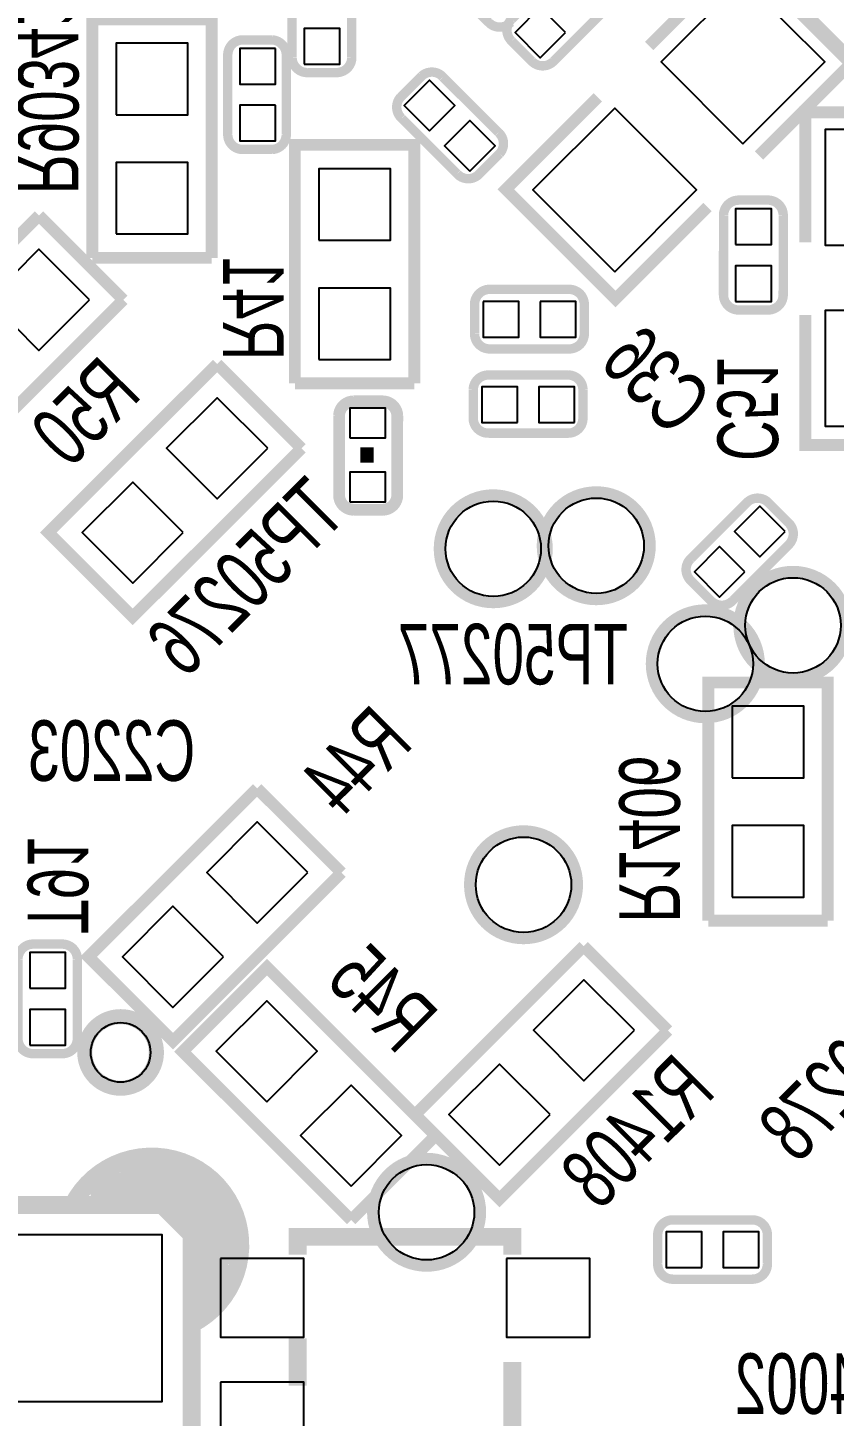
# Model space of a CAD drawing. Extents: x -74 to 86, y -67 to 30.
# Drawn here: x -8.4 to -1.64, y -25.49 to -13.84 of the extents above; entities that cross this region are included whole.
import ezdxf

# ---------------------------------------------------------------- set-up
doc = ezdxf.new("R2010")
doc.units = 0
for name, color, linetype in [('PG_SILKSCREEN_BOTTOM', 6, 'CONTINUOUS'), ('PIN_SOLDERMASK_BOTTOM', 7, 'CONTINUOUS'), ('RD_SILKSCREEN_BOTTOM', 8, 'CONTINUOUS')]:
    doc.layers.add(name, color=color, linetype=linetype)

msp = doc.modelspace()

# ---------------------------------------------------------------- linework, layer by layer
at = {"layer": 'PG_SILKSCREEN_BOTTOM'}
for points, const_width in [([(-3.1877, -13.992352), (-2.417064, -13.221716), (-1.497584, -14.14145), (-2.267966, -14.911832)], 0.09906), ([(-1.113282, -14.486636), (-2.17297, -13.426948)], 0.09906), ([(-7.856982, -15.77086), (-7.856982, -13.76934), (-6.856222, -13.76934), (-6.856222, -15.77086)], 0.09906), ([(-6.350508, -13.941552), (-6.599428, -13.941552)], 0.07874), ([(-6.052312, -14.215872), (-5.811266, -14.215872)], 0.07874), ([(-3.618738, -14.42339), (-4.390898, -15.19555), (-3.471418, -16.115284), (-2.699004, -15.34287)], 0.09906), ([(-1.878584, -15.639288), (-1.878584, -14.549628), (-0.578104, -14.549628), (-0.578104, -15.639288)], 0.09906), ([(-6.158484, -16.823944), (-6.158484, -14.822424), (-5.157724, -14.822424), (-5.157724, -16.823944)], 0.09906), ([(-4.618736, -15.07236), (-4.442714, -14.896338)], 0.07874), ([(-7.59714, -16.122904), (-9.012428, -17.538192), (-9.720072, -16.830548), (-8.304784, -15.41526)], 0.09906), ([(-8.304784, -15.41526), (-7.59714, -16.122904)], 0.09906), ([(-6.856222, -15.77086), (-7.856982, -15.77086)], 0.09906), ([(-4.652264, -16.164306), (-4.65201, -16.405352)], 0.07874), ([(-2.435606, -16.208248), (-2.194306, -16.208248)], 0.07874), ([(-1.878584, -16.248888), (-1.878584, -17.341088), (-0.578104, -17.341088), (-0.578104, -16.248888)], 0.09906), ([(-6.103112, -17.368266), (-7.5184, -18.783554), (-8.226044, -18.07591), (-6.810756, -16.660622)], 0.09906), ([(-6.810756, -16.660622), (-6.103112, -17.368266)], 0.09906), ([(-5.157724, -16.823944), (-6.158484, -16.823944)], 0.09906), ([(-3.74396, -17.12214), (-3.74396, -16.87322)], 0.07874), ([(-5.610606, -17.424654), (-5.498846, -17.424654)], 0.12954), ([(-2.0193, -17.994884), (-2.187956, -17.826228)], 0.07874), ([(-5.668772, -17.884394), (-5.420106, -17.884394)], 0.09906), ([(-2.692146, -21.33219), (-2.692146, -19.33321), (-1.691386, -19.33321), (-1.691386, -21.33219)], 0.09906), ([(-5.76834, -20.930108), (-7.181596, -22.343618), (-7.88924, -21.635974), (-6.475984, -20.222464)], 0.09906), ([(-6.475984, -20.222464), (-5.76834, -20.930108)], 0.09906), ([(-1.691386, -21.33219), (-2.692146, -21.33219)], 0.09906), ([(-3.029712, -22.253956), (-4.443222, -23.667466), (-5.150866, -22.959822), (-3.737356, -21.546312)], 0.09906), ([(-3.737356, -21.546312), (-3.029712, -22.253956)], 0.09906), ([(-5.687568, -23.84425), (-7.100824, -22.43074), (-6.39318, -21.723096), (-4.979924, -23.136606)], 0.09906), ([(-8.350758, -22.448774), (-8.111998, -22.448774)], 0.07874), ([(-4.979924, -23.136606), (-5.687568, -23.84425)], 0.09906), ([(-7.422134, -23.317454), (-6.622034, -24.117554)], 0.14986), ([(-7.122414, -23.416514), (-7.622794, -23.416514)], 0.14986), ([(-7.521194, -23.416514), (-6.721094, -24.216614)], 0.14986), ([(-7.142734, -23.388574), (-6.721094, -23.817834)], 0.14986), ([(-7.442454, -23.518114), (-7.823454, -23.518114)], 0.14986), ([(-6.921754, -24.048974), (-7.442454, -23.518114)], 0.14986), ([(-7.272274, -23.718774), (-11.021314, -23.718774)], 0.14986), ([(-8.021574, -23.718774), (-7.272274, -23.718774)], 0.14986), ([(-7.871714, -23.617174), (-7.323074, -23.617174)], 0.14986), ([(-7.272274, -23.718774), (-7.023354, -23.967694)], 0.14986), ([(-7.023354, -23.967694), (-7.272274, -23.718774)], 0.14986), ([(-6.721094, -23.817834), (-6.721094, -24.216614)], 0.14986), ([(-7.023354, -23.967694), (-7.023354, -24.716994)], 0.14986), ([(-7.023354, -27.716734), (-7.023354, -23.967694)], 0.14986), ([(-6.921754, -24.518874), (-6.921754, -24.048974)], 0.14986), ([(-6.135878, -24.135842), (-6.135878, -23.985982), (-4.335018, -23.985982), (-4.335018, -24.135842)], 0.14986), ([(-2.197354, -24.211534), (-2.197354, -23.972774)], 0.07874), ([(-7.023354, -24.117554), (-6.873494, -24.117554)], 0.14986), ([(-7.023354, -24.518874), (-6.721094, -24.216614)], 0.14986), ([(-6.721094, -24.216614), (-6.921754, -24.216614)], 0.14986), ([(-7.023354, -24.716994), (-6.721094, -24.417274)], 0.14986), ([(-6.135878, -25.235662), (-6.135878, -24.836882)], 0.14986), ([(-4.335018, -25.035002), (-4.335018, -26.134822)], 0.14986)]:
    msp.add_lwpolyline(points, dxfattribs=dict(at, const_width=const_width))
for points, const_width in [([(-5.681726, -14.086332), (-5.681472, -13.425932, 0.4255), (-5.811012, -13.296392)], 0.07874), ([(-3.87477, -13.301218), (-4.341622, -13.76807, 0.428577), (-4.341622, -13.951458)], 0.07874), ([(-6.181852, -13.425932), (-6.182106, -14.086332, 0.426747), (-6.052312, -14.215872)], 0.07874), ([(-3.989578, -14.120114), (-3.522726, -13.653262, 0.428577), (-3.522726, -13.469874)], 0.07874), ([(-4.702048, -13.626592), (-4.533392, -13.795248, 0.428577), (-4.350004, -13.795248)], 0.07874), ([(-6.599428, -13.941552, 0.412207), (-6.721348, -14.071092)], 0.07874), ([(-6.231128, -14.731492), (-6.231128, -14.071092, 0.410111), (-6.350508, -13.941552)], 0.07874), ([(-4.341622, -13.951458), (-4.172966, -14.120114, 0.428577), (-3.989578, -14.120114)], 0.07874), ([(-6.721348, -14.071092), (-6.721348, -14.731492, 0.416973), (-6.599428, -14.861032)], 0.07874), ([(-5.811266, -14.215872, 0.426892), (-5.681726, -14.086332)], 0.07874), ([(-5.094732, -14.24432), (-5.270754, -14.420342, 0.419082), (-5.263388, -14.59992)], 0.07874), ([(-4.451604, -14.718538), (-4.916932, -14.253464, 0.415926), (-5.094732, -14.24432)], 0.07874), ([(-5.263388, -14.59992), (-4.798314, -15.065248, 0.41928), (-4.618736, -15.07236)], 0.07874), ([(-4.442714, -14.896338, 0.416114), (-4.451604, -14.718538)], 0.07874), ([(-6.599428, -14.861032), (-6.350508, -14.861032, 0.414866), (-6.231128, -14.731492)], 0.07874), ([(-2.194306, -15.285974), (-2.435352, -15.286228, 0.429259), (-2.564892, -15.418308)], 0.07874), ([(-2.064766, -16.076168), (-2.064512, -15.418308, 0.431187), (-2.194306, -15.285974)], 0.07874), ([(-2.564892, -15.418308), (-2.565146, -16.076168, 0.42917), (-2.435606, -16.208248)], 0.07874), ([(-3.861816, -16.034766), (-4.52247, -16.034512, 0.426896), (-4.652264, -16.164306)], 0.07874), ([(-3.732276, -16.405606), (-3.732276, -16.164306, 0.423464), (-3.861816, -16.034766)], 0.07874), ([(-2.194306, -16.208248, 0.431125), (-2.064766, -16.076168)], 0.07874), ([(-4.65201, -16.405352, 0.428611), (-4.52247, -16.534892)], 0.07874), ([(-4.52247, -16.534892), (-3.861816, -16.535146, 0.425131), (-3.732276, -16.405606)], 0.07874), ([(-3.86334, -16.75384), (-4.5339, -16.75384, 0.407174), (-4.66344, -16.87322)], 0.07874), ([(-3.74396, -16.87322, 0.393522), (-3.86334, -16.75384)], 0.07874), ([(-4.66344, -16.87322), (-4.66344, -17.12214, 0.407915), (-4.5339, -17.24152)], 0.07874), ([(-5.420106, -16.975074), (-5.669026, -16.975074, 0.396332), (-5.788152, -17.094454)], 0.09906), ([(-5.300726, -17.765014), (-5.300472, -17.094708, 0.398488), (-5.420106, -16.975074)], 0.09906), ([(-5.788152, -17.094454), (-5.788152, -17.765014, 0.395532), (-5.668772, -17.884394)], 0.09906), ([(-4.5339, -17.24152), (-3.86334, -17.24152, 0.394234), (-3.74396, -17.12214)], 0.07874), ([(-5.420106, -17.884394, 0.396293), (-5.300726, -17.765014)], 0.09906), ([(-2.373122, -17.828006), (-2.838196, -18.29308, 0.431995), (-2.839974, -18.478246)], 0.07874), ([(-2.187956, -17.826228, 0.432579), (-2.373122, -17.828006)], 0.07874), ([(-2.486152, -18.645124), (-2.021078, -18.18005, 0.433052), (-2.0193, -17.994884)], 0.07874), ([(-2.839974, -18.478246), (-2.671064, -18.646902, 0.431905), (-2.486152, -18.645124)], 0.07874), ([(-8.111998, -21.529294), (-8.350758, -21.529294, 0.42804), (-8.480298, -21.658834)], 0.07874), ([(-7.982458, -22.319234), (-7.982458, -21.658834, 0.42804), (-8.111998, -21.529294)], 0.07874), ([(-8.480298, -21.658834), (-8.480298, -22.319234, 0.42804), (-8.350758, -22.448774)], 0.07874), ([(-8.111998, -22.448774, 0.42804), (-7.982458, -22.319234)], 0.07874), ([(-7.023354, -24.716994, 1.380071), (-8.021574, -23.718774)], 0.14986), ([(-2.326894, -23.843234), (-2.987294, -23.843234, 0.42804), (-3.116834, -23.972774)], 0.07874), ([(-2.197354, -23.972774, 0.42804), (-2.326894, -23.843234)], 0.07874), ([(-3.116834, -23.972774), (-3.116834, -24.211534, 0.42804), (-2.987294, -24.341074)], 0.07874), ([(-2.987294, -24.341074), (-2.326894, -24.341074, 0.42804), (-2.197354, -24.211534)], 0.07874)]:
    msp.add_lwpolyline(points, format="xyb", dxfattribs=dict(at, const_width=const_width))
for points, const_width in [([(-3.18262, -18.1864, 1), (-4.08178, -18.1864, 1)], 0.09906), ([(-4.04622, -18.2118, 1), (-4.94538, -18.2118, 1)], 0.09906), ([(-1.532636, -18.854928, 1), (-2.433156, -18.854992, 1)], 0.09906), ([(-2.26822, -19.177, 1), (-3.16738, -19.177, 1)], 0.09906), ([(-3.79222, -21.0312, 1), (-4.69138, -21.0312, 1)], 0.09906), ([(-7.320026, -22.43836, 1), (-7.919974, -22.43836, 1)], 0.127), ([(-4.60502, -23.77948, 1), (-5.50418, -23.77948, 1)], 0.09906)]:
    msp.add_lwpolyline(points, format="xyb", close=True, dxfattribs=dict(at, const_width=const_width))
at = {"layer": 'PIN_SOLDERMASK_BOTTOM'}
for points in [[(-2.402586, -14.813064), (-1.716494, -14.126972), (-2.402586, -13.44088), (-3.088678, -14.126972)], [(-3.88915, -13.879576), (-4.101084, -13.667642), (-4.313018, -13.879576), (-4.101084, -14.09151)], [(-6.080506, -14.144752), (-5.780786, -14.144752), (-5.780786, -13.845032), (-6.080506, -13.845032)], [(-7.656322, -14.56944), (-7.056882, -14.56944), (-7.056882, -13.97), (-7.656322, -13.97)], [(-6.320028, -14.012672), (-6.619748, -14.012672), (-6.619748, -14.312392), (-6.320028, -14.312392)], [(-5.029962, -14.704158), (-4.818028, -14.492224), (-5.029962, -14.28029), (-5.241896, -14.492224)], [(-6.320028, -14.490192), (-6.619748, -14.490192), (-6.619748, -14.789912), (-6.320028, -14.789912)], [(-3.476498, -15.886976), (-2.790406, -15.200884), (-3.476498, -14.514792), (-4.16259, -15.200884)], [(-4.692142, -15.041978), (-4.480208, -14.830044), (-4.692142, -14.61811), (-4.904076, -14.830044)], [(-0.743204, -15.664688), (-0.743204, -14.694408), (-1.713484, -14.694408), (-1.713484, -15.664688)], [(-7.656322, -15.5702), (-7.056882, -15.5702), (-7.056882, -14.97076), (-7.656322, -14.97076)], [(-5.957824, -15.622524), (-5.358384, -15.622524), (-5.358384, -15.023084), (-5.957824, -15.023084)], [(-2.463292, -15.659608), (-2.163572, -15.659608), (-2.163572, -15.359888), (-2.463292, -15.359888)], [(-7.880916, -16.122904), (-8.304784, -15.699036), (-8.728652, -16.122904), (-8.304784, -16.546772)], [(-2.463292, -16.137128), (-2.163572, -16.137128), (-2.163572, -15.837408), (-2.463292, -15.837408)], [(-5.957824, -16.623284), (-5.358384, -16.623284), (-5.358384, -16.023844), (-5.957824, -16.023844)], [(-4.58089, -16.136366), (-4.58089, -16.436086), (-4.28117, -16.436086), (-4.28117, -16.136366)], [(-4.10337, -16.136366), (-4.10337, -16.436086), (-3.80365, -16.436086), (-3.80365, -16.136366)], [(-0.743204, -17.183608), (-0.743204, -16.213328), (-1.713484, -16.213328), (-1.713484, -17.183608)], [(-4.2926, -17.15262), (-4.2926, -16.8529), (-4.59232, -16.8529), (-4.59232, -17.15262)], [(-3.81508, -17.15262), (-3.81508, -16.8529), (-4.1148, -16.8529), (-4.1148, -17.15262)], [(-6.386888, -17.368266), (-6.810756, -16.944398), (-7.234624, -17.368266), (-6.810756, -17.792134)], [(-5.699252, -17.279874), (-5.399532, -17.279874), (-5.399532, -17.030954), (-5.699252, -17.030954)], [(-5.699252, -17.818354), (-5.399532, -17.818354), (-5.399532, -17.569434), (-5.699252, -17.569434)], [(-7.094532, -18.07591), (-7.5184, -17.652042), (-7.942268, -18.07591), (-7.5184, -18.499778)], [(-2.047904, -18.066766), (-2.259838, -17.854832), (-2.471772, -18.066766), (-2.259838, -18.2787)], [(-2.385724, -18.404586), (-2.597658, -18.192652), (-2.809592, -18.404586), (-2.597658, -18.61652)], [(-2.491486, -20.13331), (-1.892046, -20.13331), (-1.892046, -19.53387), (-2.491486, -19.53387)], [(-6.050084, -20.92833), (-6.473952, -20.504462), (-6.89782, -20.92833), (-6.473952, -21.352198)], [(-2.491486, -21.13407), (-1.892046, -21.13407), (-1.892046, -20.53463), (-2.491486, -20.53463)], [(-6.757728, -21.635974), (-7.181596, -21.212106), (-7.605464, -21.635974), (-7.181596, -22.059842)], [(-8.381238, -21.900134), (-8.081518, -21.900134), (-8.081518, -21.600414), (-8.381238, -21.600414)], [(-3.31171, -22.252178), (-3.735578, -21.82831), (-4.159446, -22.252178), (-3.735578, -22.676046)], [(-6.395212, -22.85283), (-5.971344, -22.428962), (-6.395212, -22.005094), (-6.81908, -22.428962)], [(-8.381238, -22.377654), (-8.081518, -22.377654), (-8.081518, -22.077934), (-8.381238, -22.077934)], [(-4.019354, -22.959822), (-4.443222, -22.535954), (-4.86709, -22.959822), (-4.443222, -23.38369)], [(-5.687568, -23.560474), (-5.2637, -23.136606), (-5.687568, -22.712738), (-6.111436, -23.136606)], [(-10.772394, -23.968964), (-10.772394, -25.368504), (-7.272274, -25.368504), (-7.272274, -23.968964)], [(-2.745994, -24.242014), (-2.745994, -23.942294), (-3.045714, -23.942294), (-3.045714, -24.242014)], [(-2.268474, -24.242014), (-2.268474, -23.942294), (-2.568194, -23.942294), (-2.568194, -24.242014)], [(-6.783578, -24.166322), (-6.783578, -24.826722), (-6.082538, -24.826722), (-6.082538, -24.166322)], [(-4.385818, -24.166322), (-4.385818, -24.826722), (-3.684778, -24.826722), (-3.684778, -24.166322)], [(-6.783578, -25.205182), (-6.783578, -25.865582), (-6.082538, -25.865582), (-6.082538, -25.205182)]]:
    msp.add_lwpolyline(points, close=True, dxfattribs=at)
for centre, radius in [((-4.4958, -18.2118), 0.40005), ((-3.6322, -18.1864), 0.40005), ((-1.982216, -18.85442), 0.40005), ((-2.7178, -19.177), 0.40005), ((-4.2418, -21.0312), 0.40005), ((-7.62, -22.43836), 0.250063), ((-5.0546, -23.77948), 0.40005)]:
    msp.add_circle(centre, radius, dxfattribs=at)

# ---------------------------------------------------------------- texts
at = {"layer": 'RD_SILKSCREEN_BOTTOM', "text_generation_flag": 2, "width": 0.7}
for s, rotation, p in [('R90341', 270, (-8.48106, -15.23746)), ('R41', 270, (-6.760718, -16.631666)), ('C36', 315, (-2.995422, -17.283938)), ('R50', 45, (-7.431024, -16.93164)), ('C51', 270, (-2.6162, -17.4752)), ('TP50276', 45, (-5.709666, -17.942306)), ('R44', 45, (-5.15239, -19.860006)), ('R1406', 270, (-3.43916, -21.3487)), ('T91', 270, (-8.39978, -21.44522)), ('R45', 315, (-5.29336, -22.466554)), ('TP50278', 45, (-0.583438, -22.017228)), ('R1408', 45, (-2.6162, -22.7838))]:
    msp.add_text(s, height=0.508, rotation=rotation, dxfattribs=at).set_placement(p)
for s, p in [('TP50277', (-3.3655, -19.34972)), ('C2203', (-6.993636, -20.159472)), ('U4002', (-1.069594, -25.471374))]:
    msp.add_text(s, height=0.508, dxfattribs=at).set_placement(p)

doc.saveas('drawing.dxf')
